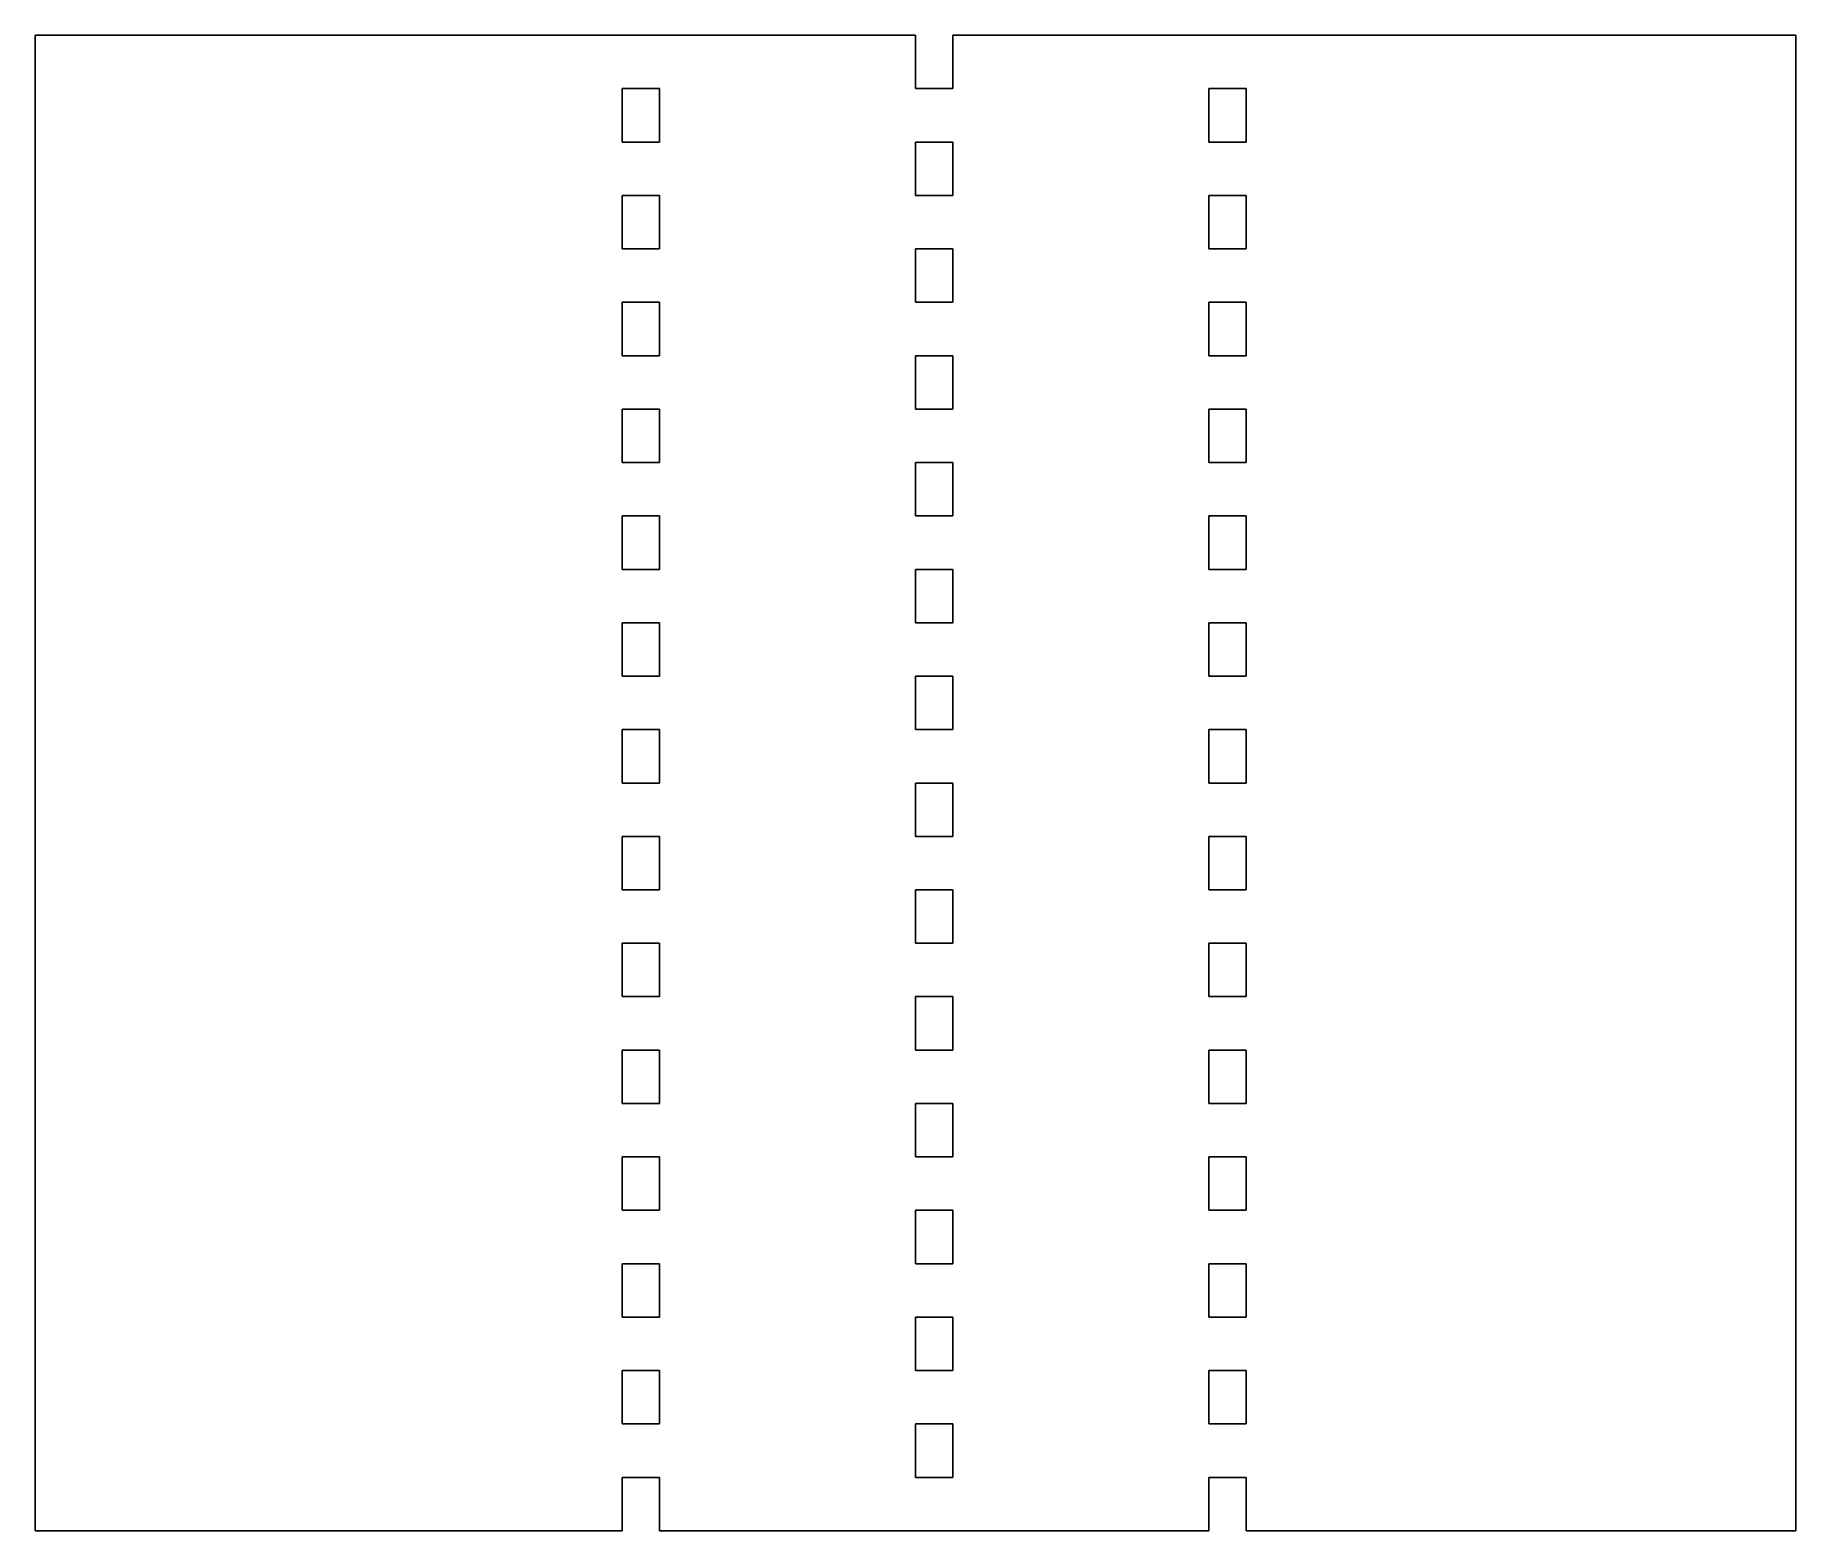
# Model space of a CAD drawing. Extents: x 0 to 518, y 0 to 440.
import ezdxf

# ---------------------------------------------------------------- set-up
doc = ezdxf.new("R2010")
doc.units = 0

msp = doc.modelspace()

# ---------------------------------------------------------------- linework, layer by layer
for p, q in [((0, 440, 461.74), (0, 0, 461.74)), ((0, 440, 461.74), (259, 440, 461.74)), ((259, 429.13, 461.74), (259, 440, 461.74)), ((270, 429.13, 461.74), (270, 440, 461.74)), ((518, 440, 461.74), (270, 440, 461.74)), ((518, 440, 461.74), (518, 0, 461.74)), ((259, 424.29, 461.74), (259, 429.13, 461.74)), ((270, 424.29, 461.74), (270, 429.13, 461.74)), ((172.67, 419.45, 461.74), (172.67, 424.29, 461.74)), ((172.67, 424.29, 461.74), (176.06, 424.29, 461.74)), ((183.67, 424.29, 461.74), (176.06, 424.29, 461.74)), ((183.67, 424.29, 461.74), (183.67, 417.71, 461.74)), ((266.61, 424.29, 461.74), (259, 424.29, 461.74)), ((266.61, 424.29, 461.74), (270, 424.29, 461.74)), ((345.33, 419.45, 461.74), (345.33, 424.29, 461.74)), ((345.33, 424.29, 461.74), (348.72, 424.29, 461.74)), ((348.72, 424.29, 461.74), (356.33, 424.29, 461.74)), ((356.33, 413.41, 461.74), (356.33, 424.29, 461.74)), ((172.67, 419.45, 461.74), (172.67, 419.05, 461.74)), ((172.67, 419.05, 461.74), (172.67, 408.57, 461.74)), ((183.67, 417.71, 461.74), (183.67, 413.41, 461.74)), ((345.33, 408.57, 461.74), (345.33, 419.45, 461.74)), ((183.67, 413.41, 461.74), (183.67, 408.57, 461.74)), ((356.33, 409.27, 461.74), (356.33, 413.41, 461.74)), ((356.33, 408.57, 461.74), (356.33, 409.27, 461.74)), ((172.67, 408.57, 461.74), (180.28, 408.57, 461.74)), ((180.28, 408.57, 461.74), (183.67, 408.57, 461.74)), ((259, 403.73, 461.74), (259, 408.57, 461.74)), ((259, 408.57, 461.74), (262.39, 408.57, 461.74)), ((262.39, 408.57, 461.74), (270, 408.57, 461.74)), ((270, 397.7, 461.74), (270, 408.57, 461.74)), ((345.33, 408.57, 461.74), (352.66, 408.57, 461.74)), ((352.94, 408.57, 461.74), (352.66, 408.57, 461.74)), ((356.33, 408.57, 461.74), (352.94, 408.57, 461.74)), ((259, 403.73, 461.74), (259, 392.86, 461.74)), ((270, 397.7, 461.74), (270, 392.86, 461.74)), ((172.67, 388.02, 461.74), (172.67, 392.86, 461.74)), ((172.67, 392.86, 461.74), (176.06, 392.86, 461.74)), ((176.06, 392.86, 461.74), (183.67, 392.86, 461.74)), ((183.67, 381.98, 461.74), (183.67, 392.86, 461.74)), ((259, 392.86, 461.74), (266.61, 392.86, 461.74)), ((270, 392.86, 461.74), (266.61, 392.86, 461.74)), ((345.33, 388.02, 461.74), (345.33, 392.86, 461.74)), ((345.33, 392.86, 461.74), (348.72, 392.86, 461.74)), ((356.33, 392.86, 461.74), (348.72, 392.86, 461.74)), ((356.33, 392.86, 461.74), (356.33, 388.78, 461.74)), ((356.33, 381.98, 461.74), (356.33, 388.78, 461.74)), ((172.67, 387.62, 461.74), (172.67, 388.02, 461.74)), ((172.67, 377.14, 461.74), (172.67, 387.62, 461.74)), ((345.33, 385.3, 461.74), (345.33, 388.02, 461.74)), ((345.33, 377.14, 461.74), (345.33, 385.3, 461.74)), ((183.67, 381.98, 461.74), (183.67, 377.14, 461.74)), ((356.33, 381.98, 461.74), (356.33, 377.14, 461.74)), ((172.67, 377.14, 461.74), (180.28, 377.14, 461.74)), ((183.67, 377.14, 461.74), (180.28, 377.14, 461.74)), ((259, 372.3, 461.74), (259, 377.14, 461.74)), ((259, 377.14, 461.74), (262.39, 377.14, 461.74)), ((270, 377.14, 461.74), (262.39, 377.14, 461.74)), ((270, 366.27, 461.74), (270, 377.14, 461.74)), ((345.33, 377.14, 461.74), (352.94, 377.14, 461.74)), ((356.33, 377.14, 461.74), (352.94, 377.14, 461.74)), ((259, 372.3, 461.74), (259, 361.43, 461.74)), ((270, 366.27, 461.74), (270, 361.43, 461.74)), ((172.67, 356.59, 461.74), (172.67, 361.43, 461.74)), ((172.67, 361.43, 461.74), (176.06, 361.43, 461.74)), ((176.06, 361.43, 461.74), (183.67, 361.43, 461.74)), ((183.67, 361.43, 461.74), (183.67, 350.85, 461.74)), ((266.61, 361.43, 461.74), (259, 361.43, 461.74)), ((270, 361.43, 461.74), (266.61, 361.43, 461.74)), ((345.33, 356.59, 461.74), (345.33, 361.43, 461.74)), ((345.33, 361.43, 461.74), (348.72, 361.43, 461.74)), ((356.33, 361.43, 461.74), (348.72, 361.43, 461.74)), ((356.33, 350.55, 461.74), (356.33, 361.43, 461.74)), ((172.67, 356.59, 461.74), (172.67, 356.19, 461.74)), ((172.67, 345.71, 461.74), (172.67, 356.19, 461.74)), ((345.33, 356.59, 461.74), (345.33, 345.71, 461.74)), ((183.67, 350.55, 461.74), (183.67, 350.85, 461.74)), ((183.67, 345.71, 461.74), (183.67, 350.55, 461.74)), ((356.33, 350.55, 461.74), (356.33, 347.8, 461.74)), ((356.33, 345.71, 461.74), (356.33, 347.8, 461.74)), ((172.67, 345.71, 461.74), (180.28, 345.71, 461.74)), ((183.67, 345.71, 461.74), (180.28, 345.71, 461.74)), ((259, 340.87, 461.74), (259, 345.71, 461.74)), ((259, 345.71, 461.74), (262.39, 345.71, 461.74)), ((270, 345.71, 461.74), (262.39, 345.71, 461.74)), ((270, 334.84, 461.74), (270, 345.71, 461.74)), ((345.33, 345.71, 461.74), (352.67, 345.71, 461.74)), ((352.94, 345.71, 461.74), (352.67, 345.71, 461.74)), ((356.33, 345.71, 461.74), (352.94, 345.71, 461.74)), ((259, 340.87, 461.74), (259, 330, 461.74)), ((270, 334.84, 461.74), (270, 330, 461.74)), ((172.67, 325.16, 461.74), (172.67, 330, 461.74)), ((172.67, 330, 461.74), (176.06, 330, 461.74)), ((176.06, 330, 461.74), (181.3, 330, 461.74)), ((183.67, 330, 461.74), (181.3, 330, 461.74)), ((183.67, 328.56, 461.74), (183.67, 330, 461.74)), ((183.67, 319.13, 461.74), (183.67, 328.56, 461.74)), ((259, 330, 461.74), (266.61, 330, 461.74)), ((270, 330, 461.74), (266.61, 330, 461.74)), ((345.33, 325.16, 461.74), (345.33, 330, 461.74)), ((345.33, 330, 461.74), (348.72, 330, 461.74)), ((356.33, 330, 461.74), (348.72, 330, 461.74)), ((356.33, 327.32, 461.74), (356.33, 330, 461.74)), ((356.33, 319.13, 461.74), (356.33, 327.32, 461.74)), ((172.67, 325.16, 461.74), (172.67, 314.29, 461.74)), ((345.33, 325.16, 461.74), (345.33, 319.65, 461.74)), ((183.67, 314.29, 461.74), (183.67, 319.13, 461.74)), ((345.33, 314.29, 461.74), (345.33, 319.65, 461.74)), ((356.33, 319.13, 461.74), (356.33, 314.29, 461.74)), ((172.67, 314.29, 461.74), (180.28, 314.29, 461.74)), ((183.67, 314.29, 461.74), (180.28, 314.29, 461.74)), ((262.39, 314.29, 461.74), (259, 314.29, 461.74)), ((259, 314.29, 461.74), (259, 309.45, 461.74)), ((262.39, 314.29, 461.74), (270, 314.29, 461.74)), ((270, 303.41, 461.74), (270, 314.29, 461.74)), ((345.33, 314.29, 461.74), (352.94, 314.29, 461.74)), ((356.33, 314.29, 461.74), (352.94, 314.29, 461.74)), ((259, 309.45, 461.74), (259, 298.57, 461.74)), ((270, 303.41, 461.74), (270, 298.57, 461.74)), ((172.67, 293.73, 461.74), (172.67, 298.57, 461.74)), ((172.67, 298.57, 461.74), (176.06, 298.57, 461.74)), ((176.06, 298.57, 461.74), (183.67, 298.57, 461.74)), ((183.67, 287.7, 461.74), (183.67, 298.57, 461.74)), ((259, 298.57, 461.74), (266.61, 298.57, 461.74)), ((270, 298.57, 461.74), (266.61, 298.57, 461.74)), ((345.33, 297.77, 461.74), (345.33, 298.57, 461.74)), ((345.33, 298.57, 461.74), (346.31, 298.57, 461.74)), ((345.33, 293.73, 461.74), (345.33, 297.77, 461.74)), ((348.72, 298.57, 461.74), (346.31, 298.57, 461.74)), ((356.33, 298.57, 461.74), (348.72, 298.57, 461.74)), ((356.33, 298.57, 461.74), (356.33, 287.7, 461.74)), ((172.67, 293.33, 461.74), (172.67, 293.73, 461.74)), ((172.67, 282.86, 461.74), (172.67, 293.33, 461.74)), ((345.33, 293.73, 461.74), (345.33, 282.86, 461.74)), ((183.67, 287.7, 461.74), (183.67, 283.99, 461.74)), ((356.33, 287.7, 461.74), (356.33, 282.86, 461.74)), ((172.67, 282.86, 461.74), (180.28, 282.86, 461.74)), ((180.28, 282.86, 461.74), (183.67, 282.86, 461.74)), ((183.67, 282.86, 461.74), (183.67, 283.99, 461.74)), ((259, 278.02, 461.74), (259, 282.86, 461.74)), ((259, 282.86, 461.74), (262.39, 282.86, 461.74)), ((262.39, 282.86, 461.74), (270, 282.86, 461.74)), ((270, 271.98, 461.74), (270, 282.86, 461.74)), ((345.33, 282.86, 461.74), (352.94, 282.86, 461.74)), ((356.33, 282.86, 461.74), (352.94, 282.86, 461.74)), ((259, 278.02, 461.74), (259, 267.14, 461.74)), ((270, 271.98, 461.74), (270, 267.14, 461.74)), ((172.67, 262.3, 461.74), (172.67, 267.14, 461.74)), ((172.67, 267.14, 461.74), (176.06, 267.14, 461.74)), ((176.06, 267.14, 461.74), (183.67, 267.14, 461.74)), ((183.67, 267.14, 461.74), (183.67, 256.27, 461.74)), ((259, 267.14, 461.74), (266.61, 267.14, 461.74)), ((270, 267.14, 461.74), (266.61, 267.14, 461.74)), ((345.33, 262.3, 461.74), (345.33, 267.14, 461.74)), ((345.33, 267.14, 461.74), (348.72, 267.14, 461.74)), ((356.33, 267.14, 461.74), (348.72, 267.14, 461.74)), ((356.33, 256.27, 461.74), (356.33, 267.14, 461.74)), ((172.67, 262.3, 461.74), (172.67, 251.43, 461.74)), ((345.33, 262.3, 461.74), (345.33, 251.43, 461.74)), ((183.67, 256.27, 461.74), (183.67, 251.43, 461.74)), ((356.33, 256.27, 461.74), (356.33, 251.43, 461.74)), ((172.67, 251.43, 461.74), (180.28, 251.43, 461.74)), ((183.67, 251.43, 461.74), (180.28, 251.43, 461.74)), ((262.39, 251.43, 461.74), (259, 251.43, 461.74)), ((259, 251.43, 461.74), (259, 246.59, 461.74)), ((270, 251.43, 461.74), (262.39, 251.43, 461.74)), ((270, 240.55, 461.74), (270, 251.43, 461.74)), ((345.33, 251.43, 461.74), (352.94, 251.43, 461.74)), ((356.33, 251.43, 461.74), (352.94, 251.43, 461.74)), ((259, 235.71, 461.74), (259, 246.59, 461.74)), ((270, 240.55, 461.74), (270, 235.71, 461.74)), ((172.67, 230.87, 461.74), (172.67, 235.71, 461.74)), ((172.67, 235.71, 461.74), (176.06, 235.71, 461.74)), ((176.06, 235.71, 461.74), (183.67, 235.71, 461.74)), ((183.67, 224.84, 461.74), (183.67, 235.71, 461.74)), ((266.61, 235.71, 461.74), (259, 235.71, 461.74)), ((266.61, 235.71, 461.74), (270, 235.71, 461.74)), ((345.33, 230.87, 461.74), (345.33, 235.71, 461.74)), ((345.33, 235.71, 461.74), (348.72, 235.71, 461.74)), ((348.72, 235.71, 461.74), (356.33, 235.71, 461.74)), ((356.33, 235.71, 461.74), (356.33, 224.84, 461.74)), ((172.67, 230.87, 461.74), (172.67, 220, 461.74)), ((345.33, 230.87, 461.74), (345.33, 220, 461.74)), ((183.67, 224.84, 461.74), (183.67, 220, 461.74)), ((356.33, 220, 461.74), (356.33, 224.84, 461.74)), ((172.67, 220, 461.74), (180.28, 220, 461.74)), ((183.67, 220, 461.74), (180.28, 220, 461.74)), ((262.39, 220, 461.74), (259, 220, 461.74)), ((259, 220, 461.74), (259, 215.16, 461.74)), ((262.39, 220, 461.74), (270, 220, 461.74)), ((270, 220, 461.74), (270, 209.13, 461.74)), ((345.33, 220, 461.74), (352.94, 220, 461.74)), ((352.94, 220, 461.74), (356.33, 220, 461.74)), ((259, 215.16, 461.74), (259, 204.29, 461.74)), ((270, 209.13, 461.74), (270, 204.29, 461.74)), ((172.67, 199.45, 461.74), (172.67, 204.29, 461.74)), ((172.67, 204.29, 461.74), (176.06, 204.29, 461.74)), ((176.06, 204.29, 461.74), (183.67, 204.29, 461.74)), ((183.67, 193.41, 461.74), (183.67, 204.29, 461.74)), ((259, 204.29, 461.74), (266.61, 204.29, 461.74)), ((270, 204.29, 461.74), (266.61, 204.29, 461.74)), ((345.33, 199.45, 461.74), (345.33, 204.29, 461.74)), ((345.33, 204.29, 461.74), (348.72, 204.29, 461.74)), ((348.72, 204.29, 461.74), (356.33, 204.29, 461.74)), ((356.33, 204.29, 461.74), (356.33, 193.41, 461.74)), ((172.67, 199.45, 461.74), (172.67, 188.57, 461.74)), ((345.33, 199.45, 461.74), (345.33, 188.57, 461.74)), ((183.67, 193.41, 461.74), (183.67, 188.57, 461.74)), ((356.33, 188.57, 461.74), (356.33, 193.41, 461.74)), ((172.67, 188.57, 461.74), (180.28, 188.57, 461.74)), ((183.67, 188.57, 461.74), (180.28, 188.57, 461.74)), ((262.39, 188.57, 461.74), (259, 188.57, 461.74)), ((259, 188.57, 461.74), (259, 183.73, 461.74)), ((262.39, 188.57, 461.74), (270, 188.57, 461.74)), ((270, 188.57, 461.74), (270, 177.7, 461.74)), ((345.33, 188.57, 461.74), (352.94, 188.57, 461.74)), ((352.94, 188.57, 461.74), (356.33, 188.57, 461.74)), ((259, 172.86, 461.74), (259, 183.73, 461.74)), ((270, 172.86, 461.74), (270, 177.7, 461.74)), ((172.67, 168.02, 461.74), (172.67, 172.86, 461.74)), ((172.67, 172.86, 461.74), (176.06, 172.86, 461.74)), ((183.67, 172.86, 461.74), (176.06, 172.86, 461.74)), ((183.67, 161.98, 461.74), (183.67, 172.86, 461.74)), ((266.61, 172.86, 461.74), (259, 172.86, 461.74)), ((266.61, 172.86, 461.74), (270, 172.86, 461.74)), ((348.72, 172.86, 461.74), (345.33, 172.86, 461.74)), ((345.33, 168.02, 461.74), (345.33, 172.86, 461.74)), ((348.72, 172.86, 461.74), (356.33, 172.86, 461.74)), ((356.33, 172.86, 461.74), (356.33, 161.98, 461.74)), ((172.67, 168.02, 461.74), (172.67, 157.14, 461.74)), ((345.33, 168.02, 461.74), (345.33, 157.14, 461.74)), ((183.67, 161.98, 461.74), (183.67, 157.14, 461.74)), ((356.33, 161.98, 461.74), (356.33, 157.14, 461.74)), ((172.67, 157.14, 461.74), (180.28, 157.14, 461.74)), ((183.67, 157.14, 461.74), (180.28, 157.14, 461.74)), ((262.39, 157.14, 461.74), (259, 157.14, 461.74)), ((259, 157.14, 461.74), (259, 152.3, 461.74)), ((262.39, 157.14, 461.74), (270, 157.14, 461.74)), ((270, 157.14, 461.74), (270, 146.27, 461.74)), ((345.33, 157.14, 461.74), (352.94, 157.14, 461.74)), ((356.33, 157.14, 461.74), (352.94, 157.14, 461.74)), ((259, 141.43, 461.74), (259, 152.3, 461.74)), ((270, 141.43, 461.74), (270, 146.27, 461.74)), ((172.67, 136.59, 461.74), (172.67, 141.43, 461.74)), ((172.67, 141.43, 461.74), (176.06, 141.43, 461.74)), ((183.67, 141.43, 461.74), (176.06, 141.43, 461.74)), ((183.67, 133.72, 461.74), (183.67, 141.43, 461.74)), ((266.61, 141.43, 461.74), (259, 141.43, 461.74)), ((266.61, 141.43, 461.74), (270, 141.43, 461.74)), ((345.33, 136.59, 461.74), (345.33, 141.43, 461.74)), ((345.33, 141.43, 461.74), (346.31, 141.43, 461.74)), ((348.72, 141.43, 461.74), (346.31, 141.43, 461.74)), ((356.33, 141.43, 461.74), (348.72, 141.43, 461.74)), ((356.33, 141.43, 461.74), (356.33, 133.17, 461.74)), ((172.67, 136.59, 461.74), (172.67, 125.71, 461.74)), ((345.33, 136.59, 461.74), (345.33, 125.71, 461.74)), ((183.67, 130.55, 461.74), (183.67, 133.72, 461.74)), ((183.67, 125.71, 461.74), (183.67, 130.55, 461.74)), ((356.33, 133.17, 461.74), (356.33, 130.55, 461.74)), ((356.33, 130.55, 461.74), (356.33, 125.71, 461.74)), ((172.67, 125.71, 461.74), (172.67, 125.71, 461.74)), ((172.67, 125.71, 461.74), (180.28, 125.71, 461.74)), ((183.67, 125.71, 461.74), (180.28, 125.71, 461.74)), ((262.39, 125.71, 461.74), (259, 125.71, 461.74)), ((259, 120.87, 461.74), (259, 125.71, 461.74)), ((262.39, 125.71, 461.74), (270, 125.71, 461.74)), ((270, 114.84, 461.74), (270, 125.71, 461.74)), ((345.33, 125.71, 461.74), (352.94, 125.71, 461.74)), ((356.33, 125.71, 461.74), (352.94, 125.71, 461.74)), ((259, 110, 461.74), (259, 120.87, 461.74)), ((270, 110, 461.74), (270, 114.84, 461.74)), ((172.67, 105.16, 461.74), (172.67, 110, 461.74)), ((172.67, 110, 461.74), (176.06, 110, 461.74)), ((176.06, 110, 461.74), (181.3, 110, 461.74)), ((181.3, 110, 461.74), (183.67, 110, 461.74)), ((183.67, 99.13, 461.74), (183.67, 110, 461.74)), ((266.61, 110, 461.74), (259, 110, 461.74)), ((266.61, 110, 461.74), (270, 110, 461.74)), ((345.33, 110, 461.74), (345.33, 105.16, 461.74)), ((345.33, 110, 461.74), (348.72, 110, 461.74)), ((356.33, 110, 461.74), (348.72, 110, 461.74)), ((356.33, 110, 461.74), (356.33, 99.13, 461.74)), ((172.67, 105.16, 461.74), (172.67, 104.76, 461.74)), ((172.67, 104.76, 461.74), (172.67, 94.29, 461.74)), ((345.33, 105.16, 461.74), (345.33, 98.47, 461.74)), ((183.67, 99.13, 461.74), (183.67, 94.29, 461.74)), ((345.33, 98.47, 461.74), (345.33, 94.29, 461.74)), ((356.33, 99.13, 461.74), (356.33, 94.29, 461.74)), ((172.67, 94.29, 461.74), (180.28, 94.29, 461.74)), ((183.67, 94.29, 461.74), (180.28, 94.29, 461.74)), ((262.39, 94.29, 461.74), (259, 94.29, 461.74)), ((259, 89.45, 461.74), (259, 94.29, 461.74)), ((262.39, 94.29, 461.74), (270, 94.29, 461.74)), ((270, 83.41, 461.74), (270, 94.29, 461.74)), ((345.33, 94.29, 461.74), (352.67, 94.29, 461.74)), ((352.94, 94.29, 461.74), (352.67, 94.29, 461.74)), ((356.33, 94.29, 461.74), (352.94, 94.29, 461.74)), ((259, 89.45, 461.74), (259, 78.57, 461.74)), ((270, 83.41, 461.74), (270, 78.57, 461.74)), ((172.67, 73.73, 461.74), (172.67, 78.57, 461.74)), ((172.67, 78.57, 461.74), (176.06, 78.57, 461.74)), ((176.06, 78.57, 461.74), (183.67, 78.57, 461.74)), ((183.67, 67.7, 461.74), (183.67, 78.57, 461.74)), ((259, 78.57, 461.74), (266.61, 78.57, 461.74)), ((270, 78.57, 461.74), (266.61, 78.57, 461.74)), ((345.33, 78.57, 461.74), (345.33, 76.59, 461.74)), ((345.33, 78.57, 461.74), (348.72, 78.57, 461.74)), ((356.33, 78.57, 461.74), (348.72, 78.57, 461.74)), ((356.33, 78.57, 461.74), (356.33, 71.71, 461.74)), ((172.67, 73.73, 461.74), (172.67, 62.86, 461.74)), ((345.33, 76.59, 461.74), (345.33, 73.73, 461.74)), ((345.33, 73.73, 461.74), (345.33, 62.86, 461.74)), ((183.67, 67.7, 461.74), (183.67, 66.86, 461.74)), ((356.33, 67.7, 461.74), (356.33, 71.71, 461.74)), ((356.33, 67.7, 461.74), (356.33, 62.86, 461.74)), ((172.67, 62.86, 461.74), (172.67, 62.86, 461.74)), ((172.67, 62.86, 461.74), (180.28, 62.86, 461.74)), ((183.67, 62.86, 461.74), (180.28, 62.86, 461.74)), ((183.67, 66.86, 461.74), (183.67, 62.86, 461.74)), ((262.39, 62.86, 461.74), (259, 62.86, 461.74)), ((259, 62.86, 461.74), (259, 58.02, 461.74)), ((262.39, 62.86, 461.74), (270, 62.86, 461.74)), ((270, 62.86, 461.74), (270, 51.98, 461.74)), ((345.33, 62.86, 461.74), (352.94, 62.86, 461.74)), ((356.33, 62.86, 461.74), (352.94, 62.86, 461.74)), ((259, 58.02, 461.74), (259, 47.14, 461.74)), ((270, 47.14, 461.74), (270, 51.98, 461.74)), ((172.67, 42.3, 461.74), (172.67, 47.14, 461.74)), ((172.67, 47.14, 461.74), (176.06, 47.14, 461.74)), ((176.06, 47.14, 461.74), (183.67, 47.14, 461.74)), ((183.67, 47.14, 461.74), (183.67, 44.57, 461.74)), ((266.61, 47.14, 461.74), (259, 47.14, 461.74)), ((266.61, 47.14, 461.74), (270, 47.14, 461.74)), ((345.33, 47.14, 461.74), (345.33, 42.3, 461.74)), ((345.33, 47.14, 461.74), (348.72, 47.14, 461.74)), ((356.33, 47.14, 461.74), (348.72, 47.14, 461.74)), ((356.33, 36.27, 461.74), (356.33, 47.14, 461.74)), ((172.67, 42.3, 461.74), (172.67, 41.9, 461.74)), ((172.67, 41.9, 461.74), (172.67, 31.43, 461.74)), ((183.67, 36.27, 461.74), (183.67, 44.57, 461.74)), ((345.33, 42.3, 461.74), (345.33, 32.82, 461.74)), ((183.67, 31.43, 461.74), (183.67, 36.27, 461.74)), ((356.33, 31.43, 461.74), (356.33, 36.27, 461.74)), ((172.67, 31.43, 461.74), (180.28, 31.43, 461.74)), ((180.28, 31.43, 461.74), (183.67, 31.43, 461.74)), ((262.39, 31.43, 461.74), (259, 31.43, 461.74)), ((259, 31.43, 461.74), (259, 26.59, 461.74)), ((262.39, 31.43, 461.74), (270, 31.43, 461.74)), ((270, 31.43, 461.74), (270, 20.55, 461.74)), ((345.33, 32.82, 461.74), (345.33, 31.43, 461.74)), ((345.33, 31.43, 461.74), (352.67, 31.43, 461.74)), ((352.94, 31.43, 461.74), (352.67, 31.43, 461.74)), ((356.33, 31.43, 461.74), (352.94, 31.43, 461.74)), ((259, 15.71, 461.74), (259, 26.59, 461.74)), ((172.67, 10.48, 461.74), (172.67, 15.71, 461.74)), ((172.67, 15.71, 461.74), (176.06, 15.71, 461.74)), ((176.06, 15.71, 461.74), (183.67, 15.71, 461.74)), ((183.67, 4.84, 461.74), (183.67, 15.71, 461.74)), ((266.61, 15.71, 461.74), (259, 15.71, 461.74)), ((266.61, 15.71, 461.74), (270, 15.71, 461.74)), ((270, 15.71, 461.74), (270, 20.55, 461.74)), ((345.33, 10.94, 461.74), (345.33, 15.71, 461.74)), ((345.33, 15.71, 461.74), (348.72, 15.71, 461.74)), ((356.33, 15.71, 461.74), (348.72, 15.71, 461.74)), ((356.33, 10.24, 461.74), (356.33, 15.71, 461.74)), ((172.67, 4.84, 461.74), (172.67, 10.48, 461.74)), ((345.33, 4.84, 461.74), (345.33, 10.94, 461.74)), ((356.33, 4.84, 461.74), (356.33, 10.24, 461.74)), ((0, 0, 461.74), (172.67, 0, 461.74)), ((172.67, 0, 461.74), (172.67, 4.84, 461.74)), ((183.67, 0, 461.74), (183.67, 4.84, 461.74)), ((183.67, 0, 461.74), (345.33, 0, 461.74)), ((345.33, 0, 461.74), (345.33, 4.84, 461.74)), ((356.33, 0, 461.74), (356.33, 4.84, 461.74)), ((518, 0, 461.74), (356.33, 0, 461.74))]:
    msp.add_line(p, q)

doc.saveas('drawing.dxf')
